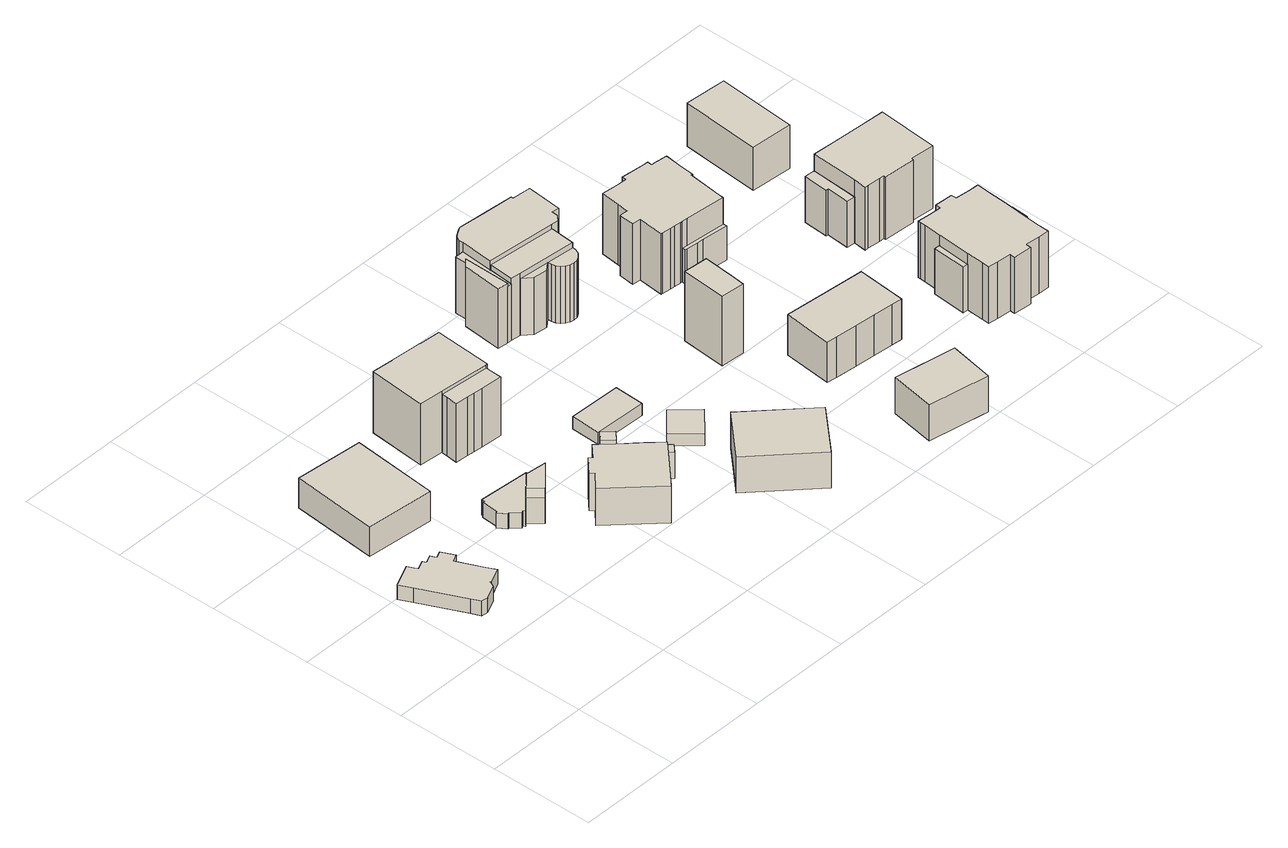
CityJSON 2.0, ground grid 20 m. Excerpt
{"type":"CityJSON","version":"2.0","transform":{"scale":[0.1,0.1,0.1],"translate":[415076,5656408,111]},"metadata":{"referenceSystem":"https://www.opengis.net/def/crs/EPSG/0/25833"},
"CityObjects":{
"building1":{"type":"Building","attributes":{"Gemeindeschluessel":14612000,"Dachtyp_tdc":"tdcPolyFlatRoof","Dachneigung":0,"QualitaetDacherkennung":0,"Geometrietyp2DReferenz":"3000","BezugspunktDach":"2000","measuredHeight":3,"function":"31001_9998"},"geometry":[{"type":"Solid","lod":"1","boundaries":[[[[0,1,2,3,4,5,6,7,8,9,10,11,12,13,14,15,16,17,18,19,20]],[[21,22,23,24,25,26,27,28,29,30,31,32,33,34,35,36,37,38,39,40,41]],[[20,22,21,0]],[[19,23,22,20]],[[18,24,23,19]],[[17,25,24,18]],[[16,26,25,17]],[[15,27,26,16]],[[14,28,27,15]],[[13,29,28,14]],[[12,30,29,13]],[[11,31,30,12]],[[10,32,31,11]],[[9,33,32,10]],[[8,34,33,9]],[[7,35,34,8]],[[6,36,35,7]],[[5,37,36,6]],[[4,38,37,5]],[[3,39,38,4]],[[2,40,39,3]],[[1,41,40,2]],[[0,21,41,1]]]]}]},
"building2":{"type":"Building","attributes":{"Dachtyp_tdc":"tdcGableRoof","Gemeindeschluessel":14612000,"Dachneigung":44.8,"QualitaetDacherkennung":60,"Geometrietyp2DReferenz":"3000","measuredHeight":9.4,"function":"31001_9998","roofType":"3100"},"geometry":[{"type":"Solid","lod":"1","boundaries":[[[[42,43,44,45]],[[46,47,48,49]],[[45,47,46,42]],[[44,48,47,45]],[[43,49,48,44]],[[42,46,49,43]]]]}]},
"building3":{"type":"Building","attributes":{"Dachtyp_tdc":"tdcGableRoof","Gemeindeschluessel":14612000,"Dachneigung":10.47,"QualitaetDacherkennung":4,"Geometrietyp2DReferenz":"3000","measuredHeight":5.89,"function":"31001_9998","roofType":"3100"},"geometry":[{"type":"Solid","lod":"1","boundaries":[[[[50,51,52,53]],[[54,55,56,57]],[[53,55,54,50]],[[52,56,55,53]],[[51,57,56,52]],[[50,54,57,51]]]]}]},
"building4":{"type":"Building","attributes":{"Dachtyp_tdc":"tdcPolyFlatRoof","Gemeindeschluessel":14612000,"Dachneigung":4.69,"QualitaetDacherkennung":77,"Geometrietyp2DReferenz":"3000","measuredHeight":3.39,"function":"31001_9998","roofType":"2100"},"geometry":[{"type":"Solid","lod":"1","boundaries":[[[[58,59,60,61,62,63,64,65,66,67,68,69,70]],[[71,72,73,74,75,76,77,78,79,80,81,82,83]],[[70,72,71,58]],[[69,73,72,70]],[[68,74,73,69]],[[67,75,74,68]],[[66,76,75,67]],[[65,77,76,66]],[[64,78,77,65]],[[63,79,78,64]],[[62,80,79,63]],[[61,81,80,62]],[[60,82,81,61]],[[59,83,82,60]],[[58,71,83,59]]]]}]},
"building5":{"type":"Building","attributes":{"Dachtyp_tdc":"tdcPolyFlatRoof","Gemeindeschluessel":14612000,"Dachneigung":10.14,"QualitaetDacherkennung":63,"Geometrietyp2DReferenz":"3000","measuredHeight":3.07,"function":"31001_9998","roofType":"2100"},"geometry":[{"type":"Solid","lod":"1","boundaries":[[[[84,85,86,87]],[[81,88,89,82]],[[87,88,81,84]],[[86,89,88,87]],[[85,82,89,86]],[[84,81,82,85]]]]}]},
"building6":{"type":"Building","attributes":{"Gemeindeschluessel":14612000,"Geometrietyp2DReferenz":"3000","function":"31001_9998","roofType":"9999"},"children":["building6-1","building6-2","building6-3"]},
"building6-1":{"type":"BuildingPart","attributes":{"Dachtyp_tdc":"tdcPolyFlatRoof","Dachneigung":26.96,"QualitaetDacherkennung":50,"Geometrietyp2DReferenz":"3000","measuredHeight":6.08,"roofType":"2100"},"parents":["building6"],"geometry":[{"type":"Solid","lod":"1","boundaries":[[[[90,91,92,93,94,95,96]],[[97,98,99,100,101,102,103]],[[96,98,97,90]],[[95,99,98,96]],[[94,100,99,95]],[[93,101,100,94]],[[92,102,101,93]],[[91,103,102,92]],[[90,97,103,91]]]]}]},
"building6-2":{"type":"BuildingPart","attributes":{"Dachtyp_tdc":"tdcGableRoof","Dachneigung":29.82,"QualitaetDacherkennung":48,"Geometrietyp2DReferenz":"3000","measuredHeight":9.24,"roofType":"3100"},"parents":["building6"],"geometry":[{"type":"Solid","lod":"1","boundaries":[[[[104,105,106,107,108,109,110,111,112,113,114,115,116,117,118]],[[119,120,121,122,123,124,125,126,127,128,102,101,129,130,131]],[[118,120,119,104]],[[117,121,120,118]],[[116,122,121,117]],[[115,123,122,116]],[[114,124,123,115]],[[113,125,124,114]],[[112,126,125,113]],[[111,127,126,112]],[[110,128,127,111]],[[109,102,128,110]],[[108,101,102,109]],[[107,129,101,108]],[[106,130,129,107]],[[105,131,130,106]],[[104,119,131,105]]]]}]},
"building6-3":{"type":"BuildingPart","attributes":{"Dachtyp_tdc":"tdcGableRoof","Dachneigung":64.32,"QualitaetDacherkennung":28,"Geometrietyp2DReferenz":"3000","measuredHeight":9.35,"roofType":"3100"},"parents":["building6"],"geometry":[{"type":"Solid","lod":"1","boundaries":[[[[132,133,134,135]],[[136,137,126,125]],[[135,137,136,132]],[[134,126,137,135]],[[133,125,126,134]],[[132,136,125,133]]]]}]},
"building7":{"type":"Building","attributes":{"Gemeindeschluessel":14612000,"Geometrietyp2DReferenz":"3000","function":"31001_9998","roofType":"9999"},"children":["building7-1","building7-2","building7-3"]},
"building7-1":{"type":"BuildingPart","attributes":{"Dachtyp_tdc":"tdcGableRoof","Dachneigung":42.16,"QualitaetDacherkennung":11,"Geometrietyp2DReferenz":"3000","measuredHeight":10.61,"roofType":"3100"},"parents":["building7"],"geometry":[{"type":"Solid","lod":"1","boundaries":[[[[138,139,140,141,142,143,144,145]],[[146,147,148,149,150,151,152,153]],[[145,147,146,138]],[[144,148,147,145]],[[143,149,148,144]],[[142,150,149,143]],[[141,151,150,142]],[[140,152,151,141]],[[139,153,152,140]],[[138,146,153,139]]]]}]},
"building7-2":{"type":"BuildingPart","attributes":{"Dachtyp_tdc":"tdcHipRoof","Dachneigung":25.19,"QualitaetDacherkennung":61,"Geometrietyp2DReferenz":"3000","measuredHeight":13.86,"roofType":"3200"},"parents":["building7"],"geometry":[{"type":"Solid","lod":"1","boundaries":[[[[154,155,156,157,158,159,160,161,162,163]],[[164,165,166,148,147,167,168,169,170,171]],[[163,164,171,154]],[[162,165,164,163]],[[161,166,165,162]],[[160,148,166,161]],[[159,147,148,160]],[[158,167,147,159]],[[157,168,167,158]],[[156,169,168,157]],[[155,170,169,156]],[[154,171,170,155]]]]}]},
"building7-3":{"type":"BuildingPart","attributes":{"Dachtyp_tdc":"tdcGableRoof","Dachneigung":25.44,"QualitaetDacherkennung":47,"Geometrietyp2DReferenz":"3000","measuredHeight":12.44,"roofType":"3100"},"parents":["building7"],"geometry":[{"type":"Solid","lod":"1","boundaries":[[[[172,173,174,175,176,177,178,179,180]],[[181,182,183,184,171,170,185,186,187]],[[180,182,181,172]],[[179,183,182,180]],[[178,184,183,179]],[[177,171,184,178]],[[176,170,171,177]],[[175,185,170,176]],[[174,186,185,175]],[[173,187,186,174]],[[172,181,187,173]]]]}]},
"building8":{"type":"Building","attributes":{"Dachtyp_tdc":"tdcPolyFlatRoof","Gemeindeschluessel":14612000,"Dachneigung":2.89,"QualitaetDacherkennung":88,"Geometrietyp2DReferenz":"3000","measuredHeight":2.71,"function":"31001_9998","roofType":"2100"},"geometry":[{"type":"Solid","lod":"1","boundaries":[[[[188,189,190,191]],[[192,193,194,195]],[[191,193,192,188]],[[190,194,193,191]],[[189,195,194,190]],[[188,192,195,189]]]]}]},
"building9":{"type":"Building","attributes":{"Dachtyp_tdc":"tdcCutTentRoof","Gemeindeschluessel":14612000,"Dachneigung":39.78,"QualitaetDacherkennung":87,"Geometrietyp2DReferenz":"3000","measuredHeight":9.06,"function":"31001_9998","roofType":"9999"},"geometry":[{"type":"Solid","lod":"1","boundaries":[[[[196,197,198,199]],[[200,201,202,203]],[[199,201,200,196]],[[198,202,201,199]],[[197,203,202,198]],[[196,200,203,197]]]]}]},
"building10":{"type":"Building","attributes":{"Dachtyp_tdc":"tdcPolyFlatRoof","Gemeindeschluessel":14612000,"Dachneigung":3.91,"QualitaetDacherkennung":66,"Geometrietyp2DReferenz":"3000","measuredHeight":2.65,"function":"31001_9998","roofType":"2100"},"geometry":[{"type":"Solid","lod":"1","boundaries":[[[[204,205,206,207]],[[208,209,210,211]],[[207,209,208,204]],[[206,210,209,207]],[[205,211,210,206]],[[204,208,211,205]]]]}]},
"building11":{"type":"Building","attributes":{"Gemeindeschluessel":14612000,"Geometrietyp2DReferenz":"3000","function":"31001_9998","roofType":"9999"},"children":["building11-1","building11-2","building11-3","building11-4","building11-5","building11-6"]},
"building11-1":{"type":"BuildingPart","attributes":{"Dachtyp_tdc":"tdcPolyFlatRoof","Dachneigung":0,"QualitaetDacherkennung":79,"Geometrietyp2DReferenz":"3000","measuredHeight":6.38,"roofType":"1000"},"parents":["building11"],"geometry":[{"type":"Solid","lod":"1","boundaries":[[[[212,213,214,215]],[[216,217,218,219]],[[215,217,216,212]],[[214,218,217,215]],[[213,219,218,214]],[[212,216,219,213]]]]}]},
"building11-2":{"type":"BuildingPart","attributes":{"Dachtyp_tdc":"tdcFreeFormRoof","Dachneigung":23.89,"QualitaetDacherkennung":31,"Geometrietyp2DReferenz":"3000","measuredHeight":15.49,"roofType":"5000"},"parents":["building11"],"geometry":[{"type":"Solid","lod":"1","boundaries":[[[[220,221,222,223,224,225,226,227,228,229,230,231,232,233,234]],[[235,236,237,238,239,240,241,242,243,216,219,244,245,246,247]],[[234,236,235,220]],[[233,237,236,234]],[[232,238,237,233]],[[231,239,238,232]],[[230,240,239,231]],[[229,241,240,230]],[[228,242,241,229]],[[227,243,242,228]],[[226,216,243,227]],[[225,219,216,226]],[[224,244,219,225]],[[223,245,244,224]],[[222,246,245,223]],[[221,247,246,222]],[[220,235,247,221]]]]}]},
"building11-3":{"type":"BuildingPart","attributes":{"Dachtyp_tdc":"tdcGableRoof","Dachneigung":18.64,"QualitaetDacherkennung":68,"Geometrietyp2DReferenz":"3000","measuredHeight":12.97,"roofType":"3100"},"parents":["building11"],"geometry":[{"type":"Solid","lod":"1","boundaries":[[[[248,249,250,251]],[[252,253,254,239]],[[251,253,252,248]],[[250,254,253,251]],[[249,239,254,250]],[[248,252,239,249]]]]}]},
"building11-4":{"type":"BuildingPart","attributes":{"Dachtyp_tdc":"tdcGableRoof","Dachneigung":26.3,"QualitaetDacherkennung":28,"Geometrietyp2DReferenz":"3000","measuredHeight":14.7,"roofType":"3100"},"parents":["building11"],"geometry":[{"type":"Solid","lod":"1","boundaries":[[[[255,256,257,258,259]],[[238,237,260,261,252]],[[259,237,238,255]],[[258,260,237,259]],[[257,261,260,258]],[[256,252,261,257]],[[255,238,252,256]]]]}]},
"building11-5":{"type":"BuildingPart","attributes":{"Dachtyp_tdc":"tdcFreeFormRoof","Dachneigung":65.38,"QualitaetDacherkennung":34,"Geometrietyp2DReferenz":"3000","measuredHeight":13.39,"roofType":"5000"},"parents":["building11"],"geometry":[{"type":"Solid","lod":"1","boundaries":[[[[262,263,264,265]],[[253,266,267,268]],[[265,266,253,262]],[[264,267,266,265]],[[263,268,267,264]],[[262,253,268,263]]]]}]},
"building11-6":{"type":"BuildingPart","attributes":{"Dachtyp_tdc":"tdcFreeFormRoof","Dachneigung":21.8,"QualitaetDacherkennung":18,"Geometrietyp2DReferenz":"3000","measuredHeight":13.76,"roofType":"5000"},"parents":["building11"],"geometry":[{"type":"Solid","lod":"1","boundaries":[[[[269,270,271,272,273,274,275,276,277,278,279,280,281,282,283]],[[284,285,286,261,260,287,288,289,290,291,292,293,294,295,296]],[[283,285,284,269]],[[282,286,285,283]],[[281,261,286,282]],[[280,260,261,281]],[[279,287,260,280]],[[278,288,287,279]],[[277,289,288,278]],[[276,290,289,277]],[[275,291,290,276]],[[274,292,291,275]],[[273,293,292,274]],[[272,294,293,273]],[[271,295,294,272]],[[270,296,295,271]],[[269,284,296,270]]]]}]},
"building12":{"type":"Building","attributes":{"Dachtyp_tdc":"tdcHipRoof","Gemeindeschluessel":14612000,"Dachneigung":30.28,"QualitaetDacherkennung":82,"Geometrietyp2DReferenz":"3000","measuredHeight":8.64,"function":"31001_9998","roofType":"3200"},"geometry":[{"type":"Solid","lod":"1","boundaries":[[[[297,298,299,300]],[[301,302,303,304]],[[300,302,301,297]],[[299,303,302,300]],[[298,304,303,299]],[[297,301,304,298]]]]}]},
"building13":{"type":"Building","attributes":{"Gemeindeschluessel":14612000,"Geometrietyp2DReferenz":"3000","function":"31001_9998","roofType":"9999"},"children":["building13-1","building13-2"]},
"building13-1":{"type":"BuildingPart","attributes":{"Dachtyp_tdc":"tdcFreeFormRoof","Dachneigung":61.17,"QualitaetDacherkennung":7,"Geometrietyp2DReferenz":"3000","measuredHeight":16.34,"roofType":"5000"},"parents":["building13"],"geometry":[{"type":"Solid","lod":"1","boundaries":[[[[305,306,307,308,309]],[[310,311,312,313,314]],[[309,311,310,305]],[[308,312,311,309]],[[307,313,312,308]],[[306,314,313,307]],[[305,310,314,306]]]]}]},
"building13-2":{"type":"BuildingPart","attributes":{"Dachtyp_tdc":"tdcGableRoof","Dachneigung":67.74,"QualitaetDacherkennung":6,"Geometrietyp2DReferenz":"3000","measuredHeight":11.86,"roofType":"3100"},"parents":["building13"],"geometry":[{"type":"Solid","lod":"1","boundaries":[[[[315,316,317,318]],[[311,319,320,312]],[[318,319,311,315]],[[317,320,319,318]],[[316,312,320,317]],[[315,311,312,316]]]]}]},
"building14":{"type":"Building","attributes":{"Dachtyp_tdc":"tdcHipRoof","Gemeindeschluessel":14612000,"Dachneigung":32.98,"QualitaetDacherkennung":80,"Geometrietyp2DReferenz":"3000","measuredHeight":9.88,"function":"31001_9998","roofType":"3200"},"geometry":[{"type":"Solid","lod":"1","boundaries":[[[[321,322,323,324,325,326,327,328]],[[329,330,331,332,333,334,335,336]],[[328,330,329,321]],[[327,331,330,328]],[[326,332,331,327]],[[325,333,332,326]],[[324,334,333,325]],[[323,335,334,324]],[[322,336,335,323]],[[321,329,336,322]]]]}]},
"building15":{"type":"Building","attributes":{"Gemeindeschluessel":14612000,"Geometrietyp2DReferenz":"3000","function":"31001_9998","roofType":"9999"},"children":["building15-1","building15-2"]},
"building15-1":{"type":"BuildingPart","attributes":{"Dachtyp_tdc":"tdcGableAndHippedGRoof","Dachneigung":44.3,"QualitaetDacherkennung":65,"Geometrietyp2DReferenz":"3000","measuredHeight":16.36,"roofType":"9999"},"parents":["building15"],"geometry":[{"type":"Solid","lod":"1","boundaries":[[[[337,338,339,340,341,342,343,344,345,346,347,348,349,350,351,352,353,354,355,356,357,358,359,360,361,362,363]],[[364,365,366,367,368,369,370,371,372,373,374,375,376,377,378,379,380,381,382,383,384,385,386,387,388,389,390]],[[363,365,364,337]],[[362,366,365,363]],[[361,367,366,362]],[[360,368,367,361]],[[359,369,368,360]],[[358,370,369,359]],[[357,371,370,358]],[[356,372,371,357]],[[355,373,372,356]],[[354,374,373,355]],[[353,375,374,354]],[[352,376,375,353]],[[351,377,376,352]],[[350,378,377,351]],[[349,379,378,350]],[[348,380,379,349]],[[347,381,380,348]],[[346,382,381,347]],[[345,383,382,346]],[[344,384,383,345]],[[343,385,384,344]],[[342,386,385,343]],[[341,387,386,342]],[[340,388,387,341]],[[339,389,388,340]],[[338,390,389,339]],[[337,364,390,338]]]]}]},
"building15-2":{"type":"BuildingPart","attributes":{"Dachtyp_tdc":"tdcPolyFlatRoof","Dachneigung":0,"QualitaetDacherkennung":9,"Geometrietyp2DReferenz":"3000","measuredHeight":6.99,"roofType":"1000"},"parents":["building15"],"geometry":[{"type":"Solid","lod":"1","boundaries":[[[[391,392,393,394,395,396,397]],[[373,371,398,399,400,401,402]],[[397,371,373,391]],[[396,398,371,397]],[[395,399,398,396]],[[394,400,399,395]],[[393,401,400,394]],[[392,402,401,393]],[[391,373,402,392]]]]}]},
"building16":{"type":"Building","attributes":{"Gemeindeschluessel":14612000,"Geometrietyp2DReferenz":"3000","function":"31001_9998","roofType":"9999"},"children":["building16-1","building16-2","building16-3"]},
"building16-1":{"type":"BuildingPart","attributes":{"Dachtyp_tdc":"tdcCutTentRoof","Dachneigung":15.15,"QualitaetDacherkennung":71,"Geometrietyp2DReferenz":"3000","measuredHeight":12.51,"roofType":"9999"},"parents":["building16"],"geometry":[{"type":"Solid","lod":"1","boundaries":[[[[403,404,405,406,407,408,409,410,411,412,413,414,415,416,417,418,419,420,421,422,423,424,425,426,427]],[[428,429,430,431,432,433,434,435,436,437,438,439,440,441,442,443,444,445,446,447,448,449,450,451,452]],[[427,429,428,403]],[[426,430,429,427]],[[425,431,430,426]],[[424,432,431,425]],[[423,433,432,424]],[[422,434,433,423]],[[421,435,434,422]],[[420,436,435,421]],[[419,437,436,420]],[[418,438,437,419]],[[417,439,438,418]],[[416,440,439,417]],[[415,441,440,416]],[[414,442,441,415]],[[413,443,442,414]],[[412,444,443,413]],[[411,445,444,412]],[[410,446,445,411]],[[409,447,446,410]],[[408,448,447,409]],[[407,449,448,408]],[[406,450,449,407]],[[405,451,450,406]],[[404,452,451,405]],[[403,428,452,404]]]]}]},
"building16-2":{"type":"BuildingPart","attributes":{"Dachtyp_tdc":"tdcFreeFormRoof","Dachneigung":75.49,"QualitaetDacherkennung":43,"Geometrietyp2DReferenz":"3000","measuredHeight":10.41,"roofType":"5000"},"parents":["building16"],"geometry":[{"type":"Solid","lod":"1","boundaries":[[[[453,454,455,456]],[[457,458,435,434]],[[456,457,434,453]],[[455,458,457,456]],[[454,435,458,455]],[[453,434,435,454]]]]}]},
"building16-3":{"type":"BuildingPart","attributes":{"Dachtyp_tdc":"tdcGableRoof","Dachneigung":10.28,"QualitaetDacherkennung":70,"Geometrietyp2DReferenz":"3000","measuredHeight":10.17,"roofType":"3100"},"parents":["building16"],"geometry":[{"type":"Solid","lod":"1","boundaries":[[[[459,460,461,462,463,464]],[[465,466,448,447,467,468]],[[464,466,465,459]],[[463,448,466,464]],[[462,447,448,463]],[[461,467,447,462]],[[460,468,467,461]],[[459,465,468,460]]]]}]},
"building17":{"type":"Building","attributes":{"Gemeindeschluessel":14612000,"Geometrietyp2DReferenz":"3000","function":"31001_9998","roofType":"9999"},"children":["building17-1","building17-2","building17-3"]},
"building17-1":{"type":"BuildingPart","attributes":{"Dachtyp_tdc":"tdcGableRoof","Dachneigung":65.97,"QualitaetDacherkennung":9,"Geometrietyp2DReferenz":"3000","measuredHeight":10.98,"roofType":"3100"},"parents":["building17"],"geometry":[{"type":"Solid","lod":"1","boundaries":[[[[469,470,471,472,473,474,475]],[[476,477,478,479,480,481,482]],[[475,477,476,469]],[[474,478,477,475]],[[473,479,478,474]],[[472,480,479,473]],[[471,481,480,472]],[[470,482,481,471]],[[469,476,482,470]]]]}]},
"building17-2":{"type":"BuildingPart","attributes":{"Dachtyp_tdc":"tdcFreeFormRoof","Dachneigung":52.6,"QualitaetDacherkennung":17,"Geometrietyp2DReferenz":"3000","measuredHeight":12.88,"roofType":"5000"},"parents":["building17"],"geometry":[{"type":"Solid","lod":"1","boundaries":[[[[483,484,485,486,487,488,489,490,491,492]],[[493,494,495,496,497,498,499,500,476,482]],[[492,494,493,483]],[[491,495,494,492]],[[490,496,495,491]],[[489,497,496,490]],[[488,498,497,489]],[[487,499,498,488]],[[486,500,499,487]],[[485,476,500,486]],[[484,482,476,485]],[[483,493,482,484]]]]}]},
"building17-3":{"type":"BuildingPart","attributes":{"Dachtyp_tdc":"tdcCutTentRoof","Dachneigung":2.82,"QualitaetDacherkennung":43,"Geometrietyp2DReferenz":"3000","measuredHeight":13.96,"roofType":"9999"},"parents":["building17"],"geometry":[{"type":"Solid","lod":"1","boundaries":[[[[501,502,503,504,505,506,507,508,509,510,511,512,513]],[[482,481,514,515,516,517,518,519,520,521,522,494,493]],[[513,481,482,501]],[[512,514,481,513]],[[511,515,514,512]],[[510,516,515,511]],[[509,517,516,510]],[[508,518,517,509]],[[507,519,518,508]],[[506,520,519,507]],[[505,521,520,506]],[[504,522,521,505]],[[503,494,522,504]],[[502,493,494,503]],[[501,482,493,502]]]]}]},
"building18":{"type":"Building","attributes":{"Dachtyp_tdc":"tdcGableRoof","Gemeindeschluessel":14612000,"Dachneigung":38.23,"QualitaetDacherkennung":79,"Geometrietyp2DReferenz":"3000","measuredHeight":10.43,"function":"31001_9998","roofType":"3100"},"geometry":[{"type":"Solid","lod":"1","boundaries":[[[[523,524,525,526]],[[527,528,529,530]],[[526,528,527,523]],[[525,529,528,526]],[[524,530,529,525]],[[523,527,530,524]]]]}]}
},
"vertices":[
[1,388,52],[13,363,52],[53,278,52],[60,261,52],[73,259,52],[100,272,52],[105,283,52],[106,281,52],[136,295,52],[127,313,52],[105,361,52],[119,368,52],[107,393,52],[94,387,52],[89,398,52],[74,391,52],[71,398,52],[67,396,52],[54,390,52],[50,397,52],[45,408,52],[1,388,22],[45,408,22],[50,397,22],[54,390,22],[67,396,22],[71,398,22],[74,391,22],[89,398,22],[94,387,22],[107,393,22],[119,368,22],[105,361,22],[127,313,22],[136,295,22],[106,281,22],[105,283,22],[100,272,22],[73,259,22],[60,261,22],[53,278,22],[13,363,22],
[57,497,77],[187,485,77],[202,650,77],[72,662,77],[57,497,16],[72,662,16],[202,650,16],[187,485,16],
[278,363,76],[299,340,76],[316,355,76],[295,378,76],[278,363,22],[295,378,22],[316,355,22],[299,340,22],
[275,360,51],[278,363,51],[295,378,51],[347,424,51],[250,431,51],[250,425,51],[246,426,51],[244,394,51],[240,392,51],[251,376,51],[254,377,51],[268,361,51],[272,364,51],[275,360,20],[272,364,20],[268,361,20],[254,377,20],[251,376,20],[240,392,20],[244,394,20],[246,426,20],[250,425,20],[250,431,20],[347,424,20],[295,378,20],[278,363,20],
[347,424,48],[295,378,48],[316,355,48],[388,420,48],[388,420,20],[316,355,20],
[537,295,67],[517,316,67],[499,298,67],[520,278,67],[528,270,67],[542,284,67],[534,292,67],[537,295,13],[534,292,13],[542,284,13],[528,270,13],[520,278,13],[499,298,13],[517,316,13],
[384,310,89],[357,284,89],[442,200,89],[481,239,89],[520,278,89],[499,298,89],[494,304,89],[481,316,89],[462,335,89],[444,353,89],[435,362,89],[412,339,89],[406,345,89],[390,329,89],[378,317,89],[384,310,13],[378,317,13],[390,329,13],[406,345,13],[412,339,13],[435,362,13],[444,353,13],[462,335,13],[481,316,13],[494,304,13],[481,239,13],[442,200,13],[357,284,13],
[459,368,97],[444,353,97],[462,335,97],[477,350,97],[459,368,13],[477,350,13],
[400,703,96],[401,723,96],[381,724,96],[360,726,96],[341,727,96],[340,708,96],[339,702,96],[399,697,96],[400,703,9],[399,697,9],[339,702,9],[340,708,9],[341,727,9],[360,726,9],[381,724,9],[401,723,9],
[333,591,135],[429,583,135],[432,583,135],[439,693,135],[399,696,135],[399,697,135],[339,702,135],[339,701,135],[297,705,135],[287,595,135],[287,595,9],[297,705,9],[339,701,9],[399,696,9],[439,693,9],[432,583,9],[429,583,9],[333,591,9],
[368,555,129],[386,553,129],[427,550,129],[428,572,129],[429,583,129],[333,591,129],[332,579,129],[330,558,129],[355,556,129],[368,555,9],[355,556,9],[330,558,9],[332,579,9],[428,572,9],[427,550,9],[386,553,9],
[502,409,47],[602,406,47],[604,463,47],[504,466,47],[502,409,22],[504,466,22],[604,463,22],[602,406,22],
[677,70,86],[754,152,86],[645,255,86],[568,174,86],[677,70,12],[568,174,12],[645,255,12],[754,152,12],
[659,324,45],[618,368,45],[574,328,45],[614,283,45],[659,324,21],[614,283,21],[574,328,21],[618,368,21],
[686,820,87],[747,815,87],[749,844,87],[689,850,87],[686,820,23],[689,850,23],[749,844,23],[747,815,23],
[761,730,158],[762,741,158],[776,740,158],[782,808,158],[746,811,158],[747,815,158],[686,820,158],[635,825,158],[631,823,158],[616,814,158],[611,804,158],[611,796,158],[606,733,158],[738,721,158],[751,720,158],[761,730,23],[751,720,23],[738,721,23],[606,733,23],[611,796,23],[611,804,23],[616,814,23],[631,823,23],[635,825,23],[746,811,23],[782,808,23],[776,740,23],[762,741,23],
[602,685,139],[611,796,139],[594,796,139],[593,685,139],[602,685,23],[593,685,23],[594,796,23],
[606,733,150],[602,685,150],[621,683,150],[734,673,150],[738,721,150],[734,673,23],[621,683,23],
[593,685,146],[594,775,146],[580,762,146],[573,687,146],[573,687,23],[580,762,23],[594,775,23],
[680,677,140],[680,669,140],[682,662,140],[686,655,140],[692,650,140],[699,646,140],[707,645,140],[715,646,140],[722,650,140],[729,656,140],[733,665,140],[734,673,140],[621,683,140],[637,668,140],[664,665,140],[680,677,23],[664,665,23],[637,668,23],[733,665,23],[729,656,23],[722,650,23],[715,646,23],[707,645,23],[699,646,23],[692,650,23],[686,655,23],[682,662,23],[680,669,23],
[982,9,90],[998,95,90],[880,116,90],[865,30,90],[982,9,16],[865,30,16],[880,116,16],[998,95,16],
[791,485,159],[784,399,159],[830,395,159],[833,423,159],[838,481,159],[791,485,17],[838,481,17],[833,423,17],[830,395,17],[784,399,17],
[838,481,80],[833,423,80],[851,421,80],[856,479,80],[856,479,17],[851,421,17],
[922,238,103],[962,234,103],[1001,231,103],[1021,229,103],[1029,322,103],[871,337,103],[862,244,103],[882,242,103],[922,238,20],[882,242,20],[862,244,20],[871,337,20],[1029,322,20],[1021,229,20],[1001,231,20],[962,234,20],
[981,721,136],[975,721,136],[976,730,136],[963,731,136],[921,735,136],[920,727,136],[900,728,136],[870,731,136],[866,694,136],[864,673,136],[848,674,136],[845,644,136],[861,643,136],[857,594,136],[860,594,136],[877,592,136],[886,592,136],[899,590,136],[902,590,136],[913,589,136],[990,582,136],[991,593,136],[998,657,136],[1001,657,136],[1003,679,136],[1004,689,136],[1007,718,136],[981,721,12],[1007,718,12],[1004,689,12],[1003,679,12],[1001,657,12],[998,657,12],[991,593,12],[990,582,12],[913,589,12],[902,590,12],[899,590,12],[886,592,12],[877,592,12],[860,594,12],[857,594,12],[861,643,12],[845,644,12],[848,674,12],[864,673,12],[866,694,12],[870,731,12],[900,728,12],[920,727,12],[921,735,12],[963,731,12],[976,730,12],[975,721,12],
[902,590,82],[901,583,82],[905,582,82],[928,580,82],[940,579,82],[990,574,82],[990,582,82],[990,574,12],[940,579,12],[928,580,12],[905,582,12],[901,583,12],
[1230,141,129],[1231,152,129],[1259,149,129],[1279,148,129],[1280,174,129],[1283,211,129],[1286,245,129],[1288,282,129],[1290,308,129],[1271,309,129],[1243,312,129],[1243,322,129],[1208,324,129],[1207,314,129],[1179,316,129],[1160,318,129],[1160,313,129],[1159,303,129],[1157,270,129],[1152,205,129],[1150,172,129],[1149,158,129],[1168,156,129],[1196,154,129],[1195,144,129],[1230,141,13],[1195,144,13],[1196,154,13],[1168,156,13],[1149,158,13],[1150,172,13],[1152,205,13],[1157,270,13],[1159,303,13],[1160,313,13],[1160,318,13],[1179,316,13],[1207,314,13],[1208,324,13],[1243,322,13],[1243,312,13],[1271,309,13],[1290,308,13],[1288,282,13],[1286,245,13],[1283,211,13],[1280,174,13],[1279,148,13],[1259,149,13],[1231,152,13],
[1152,205,107],[1157,270,107],[1147,271,107],[1142,206,107],[1142,206,13],[1147,271,13],
[1298,210,113],[1301,244,113],[1299,244,113],[1286,245,113],[1283,211,113],[1296,210,113],[1298,210,13],[1296,210,13],[1299,244,13],[1301,244,13],
[1202,536,84],[1202,535,84],[1262,531,84],[1262,538,84],[1264,562,84],[1205,566,84],[1203,542,84],[1202,536,18],[1203,542,18],[1205,566,18],[1264,562,18],[1262,538,18],[1262,531,18],[1202,535,18],
[1158,538,112],[1202,535,112],[1202,536,112],[1158,539,112],[1142,540,112],[1138,540,112],[1135,492,112],[1139,492,112],[1136,448,112],[1152,447,112],[1158,538,18],[1152,447,18],[1136,448,18],[1139,492,18],[1135,492,18],[1138,540,18],[1142,540,18],[1158,539,18],
[1202,535,147],[1158,538,147],[1152,447,147],[1150,422,147],[1157,422,147],[1182,420,147],[1191,420,147],[1191,416,147],[1252,412,147],[1253,416,147],[1299,412,147],[1308,528,147],[1262,531,147],[1308,528,18],[1299,412,18],[1253,416,18],[1252,412,18],[1191,416,18],[1191,420,18],[1182,420,18],[1157,422,18],[1150,422,18],
[1234,800,107],[1154,806,107],[1142,654,107],[1222,648,107],[1234,800,18],[1222,648,18],[1142,654,18],[1154,806,18]
]}
